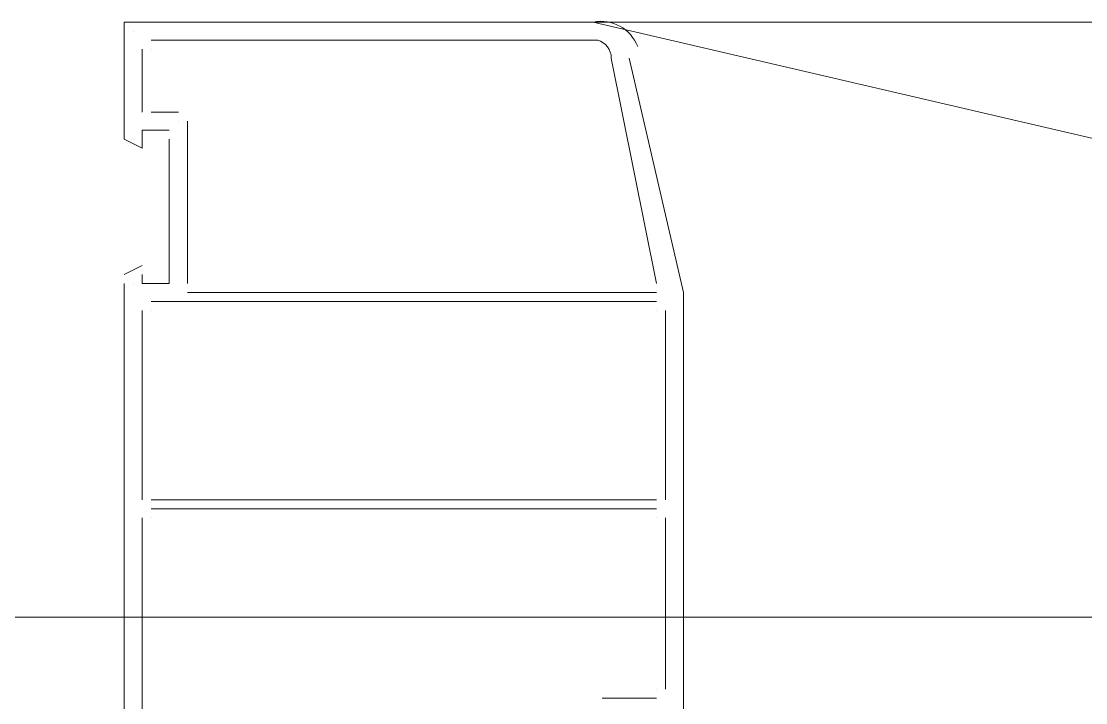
# Model space of a CAD drawing. Header units: millimetres. Extents: x 906 to 41302, y 848 to 28850.
# Drawn here: x 26878.1 to 27003, y 17401.7 to 17481.6 of the extents above; entities that cross this region are included whole.
import ezdxf

# ---------------------------------------------------------------- set-up
doc = ezdxf.new("R2010")
doc.units = ezdxf.units.MM
doc.layers.add('PDF_X-단위세대$및$주동평면도$A-DOOR', color=7, linetype='Continuous')
doc.layers.add('PDF_X-단위세대$및$주동평면도$A-ST-AXIS-CEN', color=7, linetype='Continuous')

msp = doc.modelspace()

# ---------------------------------------------------------------- linework, layer by layer
at = {"layer": 'PDF_X-단위세대$및$주동평면도$A-DOOR', "lineweight": 9}
for points in [[(26895.44, 17468.86), (26892.27, 17468.86), (26892.27, 17466.74), (26890.15, 17467.8), (26890.15, 17480.5), (26890.15, 17481.56), (26891.21, 17481.56), (26945.18, 17481.56, -0.364335), (26950.4, 17478.68)], [(26893.33, 17479.44), (26945.71, 17479.44, -0.332082), (26947.3, 17477.33), (26952.59, 17450.87)]]:
    msp.add_lwpolyline(points, format="xyb", dxfattribs=at)
for points in [[(26891.21, 17481.56), (26891.21, 17481.56)], [(26945.18, 17481.56), (26945.18, 17481.56)], [(26890.15, 17480.5), (26890.15, 17480.5)], [(26891.21, 17480.5), (26891.21, 17480.5)], [(26893.33, 17479.44), (26893.33, 17479.44)], [(26945.18, 17479.44), (26945.18, 17479.44)], [(26892.27, 17478.39), (26892.27, 17470.98)], [(26892.27, 17478.39), (26892.27, 17478.39)], [(26893.33, 17478.39), (26893.33, 17478.39)], [(26947.3, 17477.33), (26947.3, 17477.33)], [(26949.42, 17477.33), (26955.77, 17449.81), (26955.77, 17396.89)], [(26949.42, 17477.33), (26949.42, 17477.33)], [(26892.27, 17470.98), (26892.27, 17470.98)], [(26893.33, 17470.98), (26896.5, 17470.98)], [(26893.33, 17470.98), (26893.33, 17470.98)], [(26893.33, 17470.98), (26893.33, 17470.98)], [(26896.5, 17470.98), (26896.5, 17470.98)], [(26892.27, 17468.86), (26892.27, 17468.86)], [(26895.44, 17468.86), (26895.44, 17468.86)], [(26896.5, 17469.92), (26896.5, 17469.92)], [(26897.56, 17469.92), (26897.56, 17450.87)], [(26897.56, 17469.92), (26897.56, 17469.92)], [(26890.15, 17467.8), (26890.15, 17467.8)], [(26891.21, 17467.8), (26891.21, 17467.8)], [(26892.27, 17451.93), (26892.27, 17450.87), (26895.44, 17450.87), (26895.44, 17467.8)], [(26895.44, 17467.8), (26895.44, 17467.8)], [(26892.27, 17466.74), (26892.27, 17466.74)], [(26892.27, 17452.99), (26890.15, 17451.93)], [(26892.27, 17452.99), (26892.27, 17452.99)], [(26890.15, 17451.93), (26890.15, 17451.93)], [(26892.27, 17451.93), (26892.27, 17451.93)], [(26890.15, 17450.87), (26890.15, 17396.89)], [(26890.15, 17450.87), (26890.15, 17450.87)], [(26891.21, 17450.87), (26891.21, 17450.87)], [(26892.27, 17450.87), (26892.27, 17450.87)], [(26895.44, 17450.87), (26895.44, 17450.87)], [(26897.56, 17450.87), (26897.56, 17450.87)], [(26952.59, 17450.87), (26952.59, 17450.87)], [(26897.56, 17449.81), (26952.59, 17449.81)], [(26897.56, 17449.81), (26897.56, 17449.81)], [(26952.59, 17449.81), (26952.59, 17449.81)], [(26955.77, 17449.81), (26955.77, 17449.81)], [(26892.27, 17447.69), (26892.27, 17425.47)], [(26892.27, 17447.69), (26892.27, 17447.69)], [(26952.59, 17448.75), (26893.33, 17448.75)], [(26893.33, 17448.75), (26893.33, 17448.75)], [(26893.33, 17447.69), (26893.33, 17447.69)], [(26952.59, 17448.75), (26952.59, 17448.75)], [(26952.59, 17447.69), (26952.59, 17447.69)], [(26953.65, 17425.47), (26953.65, 17447.69)], [(26953.65, 17447.69), (26953.65, 17447.69)], [(26892.27, 17425.47), (26892.27, 17425.47)], [(26952.59, 17425.47), (26893.33, 17425.47)], [(26893.33, 17425.47), (26893.33, 17425.47)], [(26952.59, 17425.47), (26952.59, 17425.47)], [(26953.65, 17425.47), (26953.65, 17425.47)], [(26952.59, 17424.41), (26893.33, 17424.41)], [(26893.33, 17424.41), (26893.33, 17424.41)], [(26952.59, 17424.41), (26952.59, 17424.41)], [(26892.27, 17423.35), (26892.27, 17399.01)], [(26892.27, 17423.35), (26892.27, 17423.35)], [(26893.33, 17423.35), (26893.33, 17423.35)], [(26952.59, 17423.35), (26952.59, 17423.35)], [(26953.65, 17403.24), (26953.65, 17423.35)], [(26953.65, 17423.35), (26953.65, 17423.35)], [(26952.59, 17403.24), (26952.59, 17403.24)], [(26953.65, 17403.24), (26953.65, 17403.24)], [(26946.24, 17402.19), (26952.59, 17402.19)], [(26946.24, 17402.19), (26946.24, 17402.19)], [(26952.59, 17402.19), (26952.59, 17402.19)]]:
    msp.add_lwpolyline(points, dxfattribs=at)
at = {"layer": 'PDF_X-단위세대$및$주동평면도$A-DOOR', "lineweight": 5}
msp.add_lwpolyline([(26945.18, 17481.56), (27535.73, 17481.56), (26935.66, 17341.86), (27545.26, 17341.86)], close=True, dxfattribs=at)
at = {"layer": 'PDF_X-단위세대$및$주동평면도$A-ST-AXIS-CEN', "lineweight": 5}
msp.add_lwpolyline([(26729.28, 17411.71), (28330.54, 17411.71)], dxfattribs=at)

doc.saveas('drawing.dxf')
